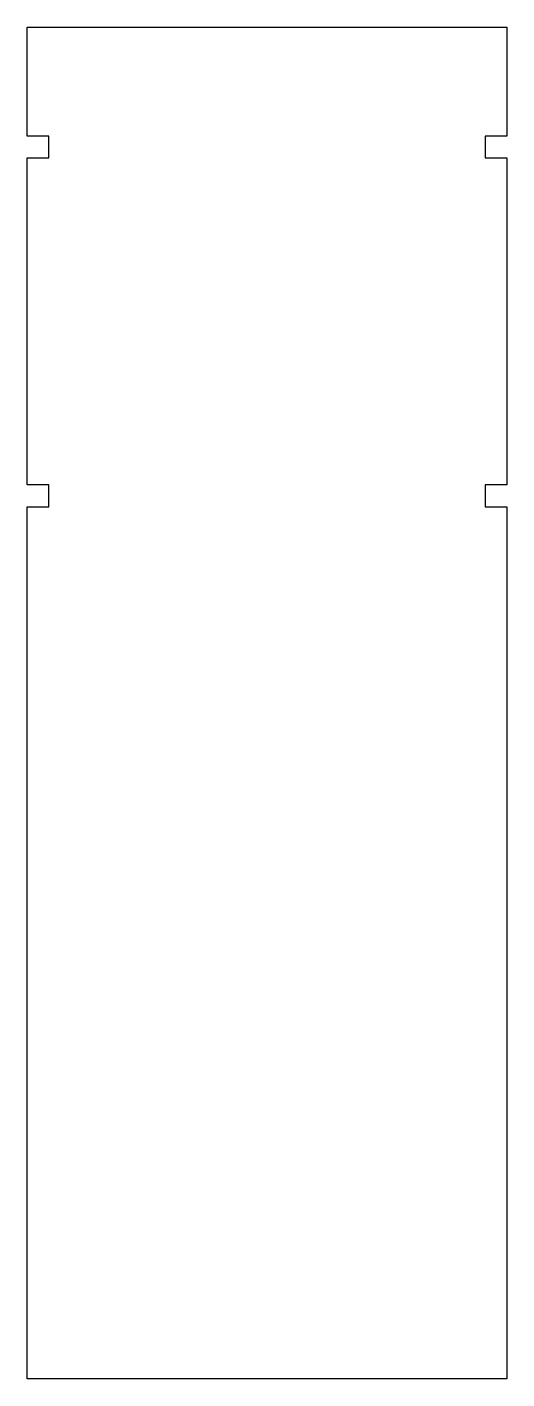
# Model space of a CAD drawing. Extents: x -48 to 40, y 100 to 348.
import ezdxf

# ---------------------------------------------------------------- set-up
doc = ezdxf.new("R2010")
doc.units = 0

msp = doc.modelspace()

# ---------------------------------------------------------------- linework, layer by layer
at = {"layer": 'Layer 1'}
for p, q in [((-48, 328.003), (-48, 348)), ((-48, 348), (-43.998, 348)), ((-43.998, 348), (35.998, 348)), ((35.998, 348), (40, 348)), ((40, 348), (40, 328.003)), ((-43.998, 328.003), (-48, 328.003)), ((-43.998, 323.998), (-43.998, 328.003)), ((40, 328.003), (35.998, 328.003)), ((35.998, 328.003), (35.998, 323.998)), ((-48, 264.003), (-48, 323.998)), ((-48, 323.998), (-43.998, 323.998)), ((35.998, 323.998), (40, 323.998)), ((40, 323.998), (40, 264.003)), ((-43.998, 264.003), (-48, 264.003)), ((-43.998, 259.998), (-43.998, 264.003)), ((40, 264.003), (35.998, 264.003)), ((35.998, 264.003), (35.998, 259.998)), ((-48, 240), (-48, 259.998)), ((-48, 259.998), (-43.998, 259.998)), ((35.998, 259.998), (40, 259.998)), ((40, 259.998), (40, 240)), ((-48, 100), (-48, 240)), ((40, 240), (40, 100)), ((40, 100), (-48, 100)), ((40, 100), (40, 100))]:
    msp.add_line(p, q, dxfattribs=at)

doc.saveas('drawing.dxf')
